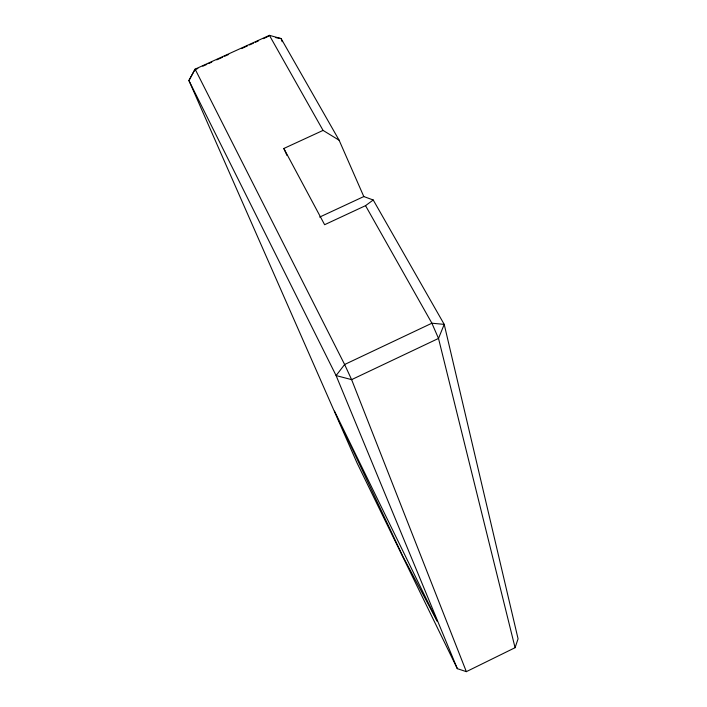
<?xml version="1.0" encoding="UTF-8"?>
<svg xmlns="http://www.w3.org/2000/svg" width="707" height="707" viewBox="0 0 707 707"><rect width="100%" height="100%" fill="white"/><g stroke="black" fill="none" stroke-linecap="round" stroke-linejoin="round"><path stroke-width="1.06" d="M457.323 668.663L336.099 375.576L188.928 80.545L195.105 69.145L269.411 35.35L281.112 38.576L339.121 140.225L363.805 196.555L373.234 199.993L444.217 324.38L518.072 638.819L515.076 647.692L466.346 671.65L457.323 668.663L357.017 462.908L188.928 80.545L195.105 69.145L344.627 364.503L351.618 379.632L466.346 671.65M268.351 36.393L269.411 35.35L323.064 130.406L339.121 140.225M323.064 130.406L283.834 148.479L324.628 224.711L365.537 205.657L373.234 199.993M319.644 217.093L363.805 196.555M194.885 69.816L197.863 68.455M202.829 66.202L206.798 64.399M208.786 63.489L211.764 62.136M216.731 59.883L222.687 57.17M224.667 56.268L228.644 54.457M241.547 48.589L247.503 45.875M249.483 44.974L253.46 43.171M255.439 42.27L258.417 40.909M263.384 38.655L267.352 36.844M275.792 37.665L281.112 38.576L282.146 41.713M365.537 205.657L431.889 323.214L438.508 338.432L515.076 647.692M283.834 148.479L287.024 155.522M444.217 324.38L438.508 338.432L351.618 379.632L336.099 375.576L344.627 364.503L431.889 323.214L444.217 324.38M437.12 621.011L402.743 556.17L334.517 411.129L437.12 621.011"/></g></svg>
